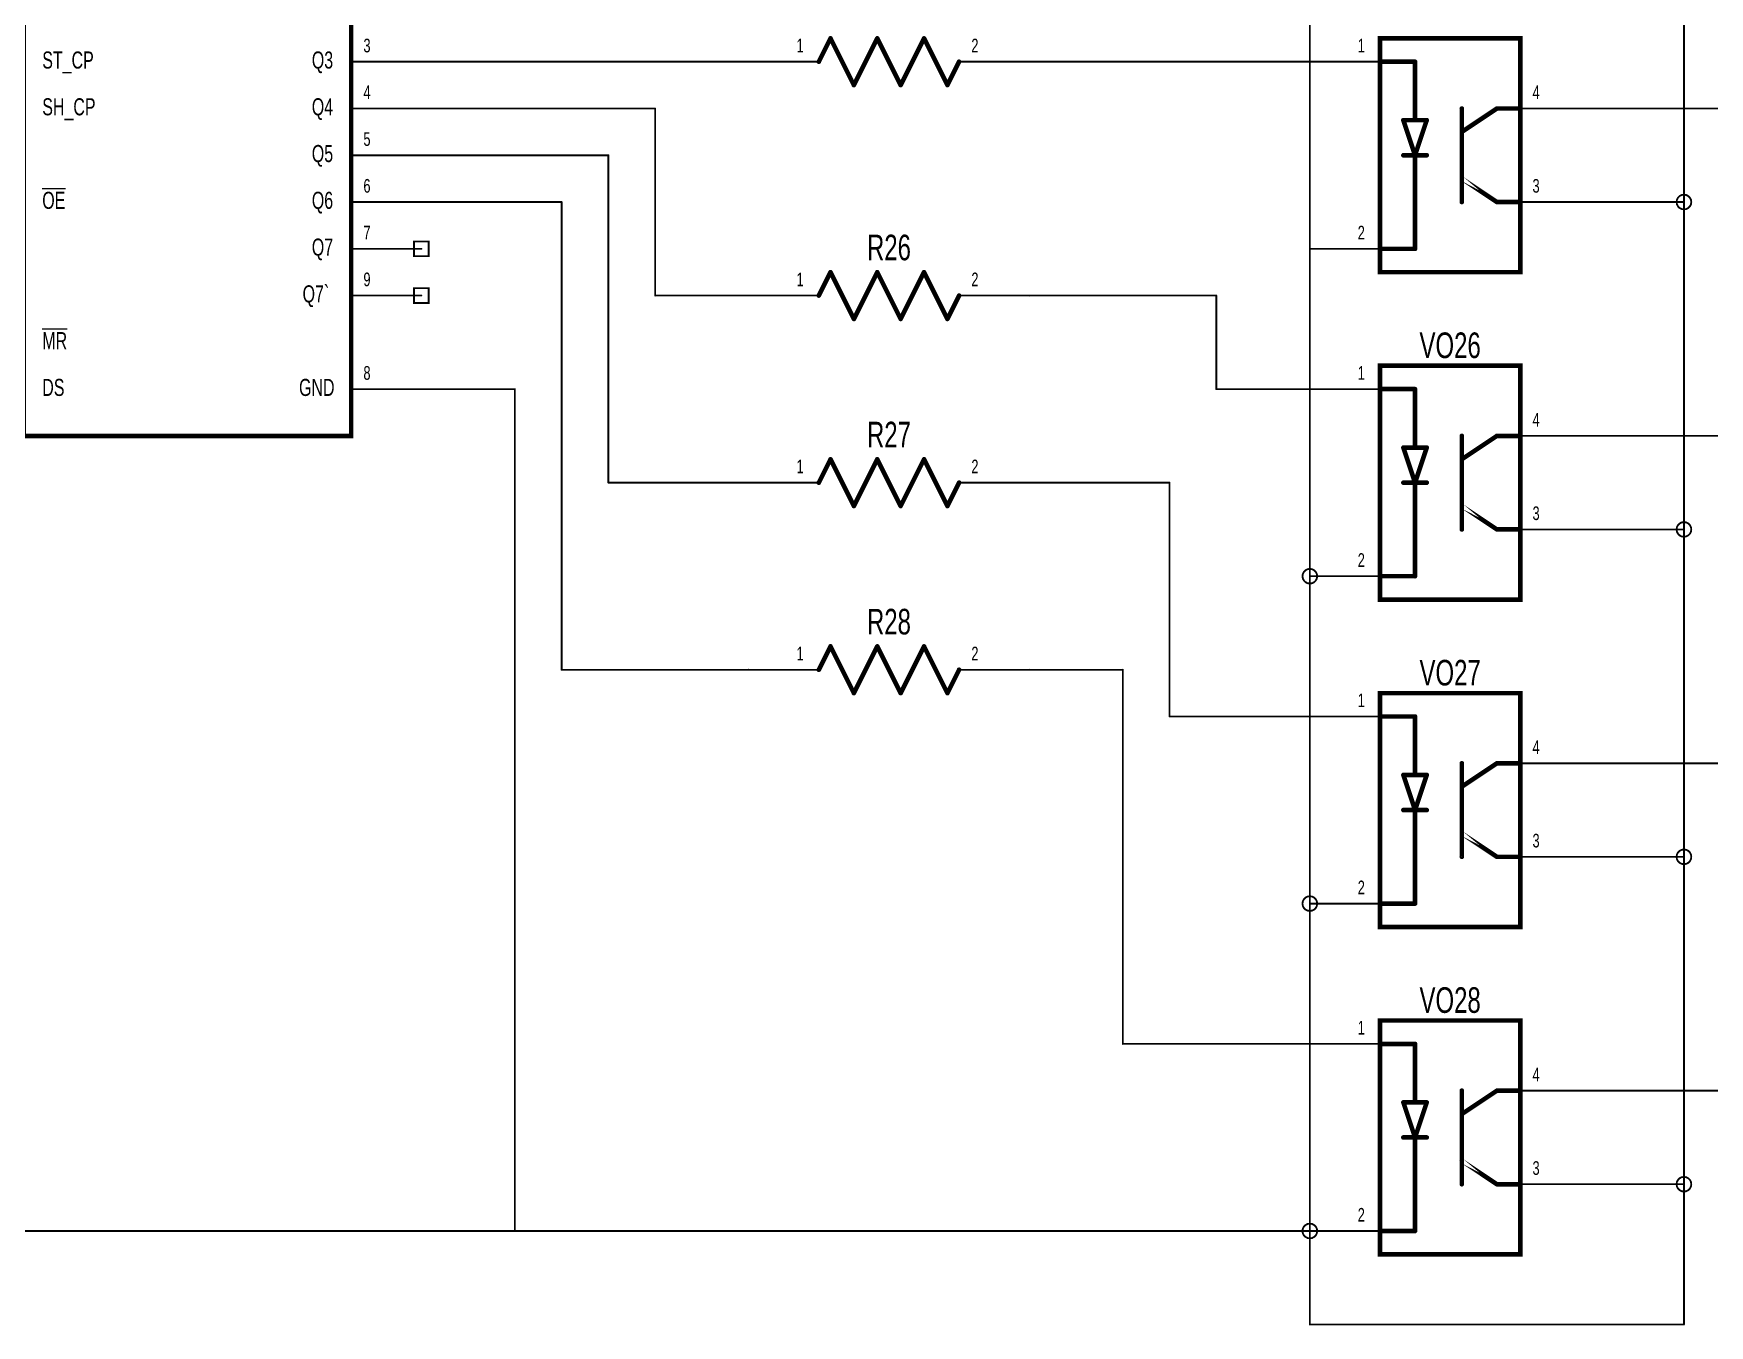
# Model space of a CAD drawing. Extents: x -9.1 to 18.8, y -6.3 to 0.3.
# Drawn here: x 13.371 to 16.955, y -5.102 to -2.34 of the extents above; entities that cross this region are included whole.
import ezdxf
from ezdxf.enums import TextEntityAlignment as Align

# ---------------------------------------------------------------- set-up
doc = ezdxf.new("R2010")
doc.units = 0
for name, color, linetype in [('Element', 253, 'CONTINUOUS'), ('Net', 50, 'CONTINUOUS'), ('Pin', 50, 'CONTINUOUS')]:
    doc.layers.add(name, color=color, linetype=linetype)

msp = doc.modelspace()

# ---------------------------------------------------------------- linework, layer by layer
at = {"layer": 'Element', "linetype": 'CONTINUOUS', "const_width": 0.0098}
for points in [[(13.35, -2), (14.05, -2), (14.05, -3.2), (13.35, -3.2), (13.35, -2)], [(15.05, -2.4), (15.075, -2.35)], [(15.075, -2.35), (15.125, -2.45)], [(15.125, -2.45), (15.175, -2.35)], [(15.175, -2.35), (15.225, -2.45)], [(15.225, -2.45), (15.275, -2.35)], [(15.275, -2.35), (15.325, -2.45)], [(16.25, -2.35), (16.55, -2.35), (16.55, -2.85), (16.25, -2.85), (16.25, -2.35)], [(15.325, -2.45), (15.35, -2.4)], [(16.25, -2.4), (16.325, -2.4)], [(16.325, -2.4), (16.325, -2.525)], [(16.425, -2.5), (16.425, -2.7)], [(16.425, -2.55), (16.5, -2.5)], [(16.5, -2.5), (16.55, -2.5)], [(16.35, -2.525), (16.3, -2.525)], [(16.3, -2.525), (16.325, -2.6)], [(16.325, -2.6), (16.35, -2.525)], [(16.3, -2.6), (16.35, -2.6)], [(16.325, -2.6), (16.325, -2.8)], [(16.425, -2.65), (16.5, -2.7), (16.425, -2.65)], [(16.5, -2.7), (16.55, -2.7)], [(16.325, -2.8), (16.25, -2.8)], [(15.05, -2.9), (15.075, -2.85)], [(15.075, -2.85), (15.125, -2.95)], [(15.125, -2.95), (15.175, -2.85)], [(15.175, -2.85), (15.225, -2.95)], [(15.225, -2.95), (15.275, -2.85)], [(15.275, -2.85), (15.325, -2.95)], [(15.325, -2.95), (15.35, -2.9)], [(16.25, -3.05), (16.55, -3.05), (16.55, -3.55), (16.25, -3.55), (16.25, -3.05)], [(16.25, -3.1), (16.325, -3.1)], [(16.325, -3.1), (16.325, -3.225)], [(16.35, -3.225), (16.3, -3.225)], [(16.3, -3.225), (16.325, -3.3)], [(16.325, -3.3), (16.35, -3.225)], [(16.425, -3.2), (16.425, -3.4)], [(16.425, -3.25), (16.5, -3.2)], [(16.5, -3.2), (16.55, -3.2)], [(15.05, -3.3), (15.075, -3.25)], [(15.075, -3.25), (15.125, -3.35)], [(15.125, -3.35), (15.175, -3.25)], [(15.175, -3.25), (15.225, -3.35)], [(15.225, -3.35), (15.275, -3.25)], [(15.275, -3.25), (15.325, -3.35)], [(15.325, -3.35), (15.35, -3.3)], [(16.3, -3.3), (16.35, -3.3)], [(16.325, -3.3), (16.325, -3.5)], [(16.425, -3.35), (16.5, -3.4), (16.425, -3.35)], [(16.5, -3.4), (16.55, -3.4)], [(16.325, -3.5), (16.25, -3.5)], [(15.05, -3.7), (15.075, -3.65)], [(15.075, -3.65), (15.125, -3.75)], [(15.125, -3.75), (15.175, -3.65)], [(15.175, -3.65), (15.225, -3.75)], [(15.225, -3.75), (15.275, -3.65)], [(15.275, -3.65), (15.325, -3.75)], [(15.325, -3.75), (15.35, -3.7)], [(16.25, -3.75), (16.55, -3.75), (16.55, -4.25), (16.25, -4.25), (16.25, -3.75)], [(16.25, -3.8), (16.325, -3.8)], [(16.325, -3.8), (16.325, -3.925)], [(16.425, -3.9), (16.425, -4.1)], [(16.425, -3.95), (16.5, -3.9)], [(16.5, -3.9), (16.55, -3.9)], [(16.35, -3.925), (16.3, -3.925)], [(16.3, -3.925), (16.325, -4)], [(16.325, -4), (16.35, -3.925)], [(16.3, -4), (16.35, -4)], [(16.325, -4), (16.325, -4.2)], [(16.425, -4.05), (16.5, -4.1), (16.425, -4.05)], [(16.5, -4.1), (16.55, -4.1)], [(16.325, -4.2), (16.25, -4.2)], [(16.25, -4.45), (16.55, -4.45), (16.55, -4.95), (16.25, -4.95), (16.25, -4.45)], [(16.25, -4.5), (16.325, -4.5)], [(16.325, -4.5), (16.325, -4.625)], [(16.35, -4.625), (16.3, -4.625)], [(16.3, -4.625), (16.325, -4.7)], [(16.325, -4.7), (16.35, -4.625)], [(16.425, -4.6), (16.425, -4.8)], [(16.425, -4.65), (16.5, -4.6)], [(16.5, -4.6), (16.55, -4.6)], [(16.3, -4.7), (16.35, -4.7)], [(16.325, -4.7), (16.325, -4.9)], [(16.425, -4.75), (16.5, -4.8), (16.425, -4.75)], [(16.5, -4.8), (16.55, -4.8)], [(16.325, -4.9), (16.25, -4.9)]]:
    msp.add_lwpolyline(points, dxfattribs=at)
at = {"layer": 'Element', "linetype": 'CONTINUOUS', "const_width": 0.0049}
for points in [[(15.0725, -2.35, 1), (15.0775, -2.35, 1), (15.0725, -2.35, 1)], [(15.0725, -2.35, 1), (15.0775, -2.35, 1), (15.0725, -2.35, 1)], [(15.1725, -2.35, 1), (15.1775, -2.35, 1), (15.1725, -2.35, 1)], [(15.1725, -2.35, 1), (15.1775, -2.35, 1), (15.1725, -2.35, 1)], [(15.2725, -2.35, 1), (15.2775, -2.35, 1), (15.2725, -2.35, 1)], [(15.2725, -2.35, 1), (15.2775, -2.35, 1), (15.2725, -2.35, 1)], [(15.0475, -2.4, 1), (15.0525, -2.4, 1), (15.0475, -2.4, 1)], [(15.3475, -2.4, 1), (15.3525, -2.4, 1), (15.3475, -2.4, 1)], [(16.2475, -2.4, 1), (16.2525, -2.4, 1), (16.2475, -2.4, 1)], [(16.3225, -2.4, 1), (16.3275, -2.4, 1), (16.3225, -2.4, 1)], [(16.3225, -2.4, 1), (16.3275, -2.4, 1), (16.3225, -2.4, 1)], [(15.1225, -2.45, 1), (15.1275, -2.45, 1), (15.1225, -2.45, 1)], [(15.1225, -2.45, 1), (15.1275, -2.45, 1), (15.1225, -2.45, 1)], [(15.2225, -2.45, 1), (15.2275, -2.45, 1), (15.2225, -2.45, 1)], [(15.2225, -2.45, 1), (15.2275, -2.45, 1), (15.2225, -2.45, 1)], [(15.3225, -2.45, 1), (15.3275, -2.45, 1), (15.3225, -2.45, 1)], [(15.3225, -2.45, 1), (15.3275, -2.45, 1), (15.3225, -2.45, 1)], [(16.4225, -2.5, 1), (16.4275, -2.5, 1), (16.4225, -2.5, 1)], [(16.4975, -2.5, 1), (16.5025, -2.5, 1), (16.4975, -2.5, 1)], [(16.4975, -2.5, 1), (16.5025, -2.5, 1), (16.4975, -2.5, 1)], [(16.5475, -2.5, 1), (16.5525, -2.5, 1), (16.5475, -2.5, 1)], [(16.2975, -2.525, 1), (16.3025, -2.525, 1), (16.2975, -2.525, 1)], [(16.2975, -2.525, 1), (16.3025, -2.525, 1), (16.2975, -2.525, 1)], [(16.3225, -2.525, 1), (16.3275, -2.525, 1), (16.3225, -2.525, 1)], [(16.3475, -2.525, 1), (16.3525, -2.525, 1), (16.3475, -2.525, 1)], [(16.3475, -2.525, 1), (16.3525, -2.525, 1), (16.3475, -2.525, 1)], [(16.4225, -2.55, 1), (16.4275, -2.55, 1), (16.4225, -2.55, 1)], [(16.2975, -2.6, 1), (16.3025, -2.6, 1), (16.2975, -2.6, 1)], [(16.3225, -2.6, 1), (16.3275, -2.6, 1), (16.3225, -2.6, 1)], [(16.3225, -2.6, 1), (16.3275, -2.6, 1), (16.3225, -2.6, 1)], [(16.3225, -2.6, 1), (16.3275, -2.6, 1), (16.3225, -2.6, 1)], [(16.3475, -2.6, 1), (16.3525, -2.6, 1), (16.3475, -2.6, 1)], [(16.4225, -2.65, 1), (16.4275, -2.65, 1), (16.4225, -2.65, 1)], [(16.4225, -2.7, 1), (16.4275, -2.7, 1), (16.4225, -2.7, 1)], [(16.4975, -2.7, 1), (16.5025, -2.7, 1), (16.4975, -2.7, 1)], [(16.5475, -2.7, 1), (16.5525, -2.7, 1), (16.5475, -2.7, 1)], [(16.2475, -2.8, 1), (16.2525, -2.8, 1), (16.2475, -2.8, 1)], [(16.3225, -2.8, 1), (16.3275, -2.8, 1), (16.3225, -2.8, 1)], [(16.3225, -2.8, 1), (16.3275, -2.8, 1), (16.3225, -2.8, 1)], [(15.0725, -2.85, 1), (15.0775, -2.85, 1), (15.0725, -2.85, 1)], [(15.0725, -2.85, 1), (15.0775, -2.85, 1), (15.0725, -2.85, 1)], [(15.1725, -2.85, 1), (15.1775, -2.85, 1), (15.1725, -2.85, 1)], [(15.1725, -2.85, 1), (15.1775, -2.85, 1), (15.1725, -2.85, 1)], [(15.2725, -2.85, 1), (15.2775, -2.85, 1), (15.2725, -2.85, 1)], [(15.2725, -2.85, 1), (15.2775, -2.85, 1), (15.2725, -2.85, 1)], [(15.0475, -2.9, 1), (15.0525, -2.9, 1), (15.0475, -2.9, 1)], [(15.3475, -2.9, 1), (15.3525, -2.9, 1), (15.3475, -2.9, 1)], [(15.1225, -2.95, 1), (15.1275, -2.95, 1), (15.1225, -2.95, 1)], [(15.1225, -2.95, 1), (15.1275, -2.95, 1), (15.1225, -2.95, 1)], [(15.2225, -2.95, 1), (15.2275, -2.95, 1), (15.2225, -2.95, 1)], [(15.2225, -2.95, 1), (15.2275, -2.95, 1), (15.2225, -2.95, 1)], [(15.3225, -2.95, 1), (15.3275, -2.95, 1), (15.3225, -2.95, 1)], [(15.3225, -2.95, 1), (15.3275, -2.95, 1), (15.3225, -2.95, 1)], [(16.2475, -3.1, 1), (16.2525, -3.1, 1), (16.2475, -3.1, 1)], [(16.3225, -3.1, 1), (16.3275, -3.1, 1), (16.3225, -3.1, 1)], [(16.3225, -3.1, 1), (16.3275, -3.1, 1), (16.3225, -3.1, 1)], [(16.2975, -3.225, 1), (16.3025, -3.225, 1), (16.2975, -3.225, 1)], [(16.2975, -3.225, 1), (16.3025, -3.225, 1), (16.2975, -3.225, 1)], [(16.3225, -3.225, 1), (16.3275, -3.225, 1), (16.3225, -3.225, 1)], [(16.3475, -3.225, 1), (16.3525, -3.225, 1), (16.3475, -3.225, 1)], [(16.3475, -3.225, 1), (16.3525, -3.225, 1), (16.3475, -3.225, 1)], [(16.4225, -3.2, 1), (16.4275, -3.2, 1), (16.4225, -3.2, 1)], [(16.4975, -3.2, 1), (16.5025, -3.2, 1), (16.4975, -3.2, 1)], [(16.4975, -3.2, 1), (16.5025, -3.2, 1), (16.4975, -3.2, 1)], [(16.5475, -3.2, 1), (16.5525, -3.2, 1), (16.5475, -3.2, 1)], [(15.0725, -3.25, 1), (15.0775, -3.25, 1), (15.0725, -3.25, 1)], [(15.0725, -3.25, 1), (15.0775, -3.25, 1), (15.0725, -3.25, 1)], [(15.1725, -3.25, 1), (15.1775, -3.25, 1), (15.1725, -3.25, 1)], [(15.1725, -3.25, 1), (15.1775, -3.25, 1), (15.1725, -3.25, 1)], [(15.2725, -3.25, 1), (15.2775, -3.25, 1), (15.2725, -3.25, 1)], [(15.2725, -3.25, 1), (15.2775, -3.25, 1), (15.2725, -3.25, 1)], [(16.4225, -3.25, 1), (16.4275, -3.25, 1), (16.4225, -3.25, 1)], [(15.0475, -3.3, 1), (15.0525, -3.3, 1), (15.0475, -3.3, 1)], [(15.3475, -3.3, 1), (15.3525, -3.3, 1), (15.3475, -3.3, 1)], [(16.2975, -3.3, 1), (16.3025, -3.3, 1), (16.2975, -3.3, 1)], [(16.3225, -3.3, 1), (16.3275, -3.3, 1), (16.3225, -3.3, 1)], [(16.3225, -3.3, 1), (16.3275, -3.3, 1), (16.3225, -3.3, 1)], [(16.3225, -3.3, 1), (16.3275, -3.3, 1), (16.3225, -3.3, 1)], [(16.3475, -3.3, 1), (16.3525, -3.3, 1), (16.3475, -3.3, 1)], [(15.1225, -3.35, 1), (15.1275, -3.35, 1), (15.1225, -3.35, 1)], [(15.1225, -3.35, 1), (15.1275, -3.35, 1), (15.1225, -3.35, 1)], [(15.2225, -3.35, 1), (15.2275, -3.35, 1), (15.2225, -3.35, 1)], [(15.2225, -3.35, 1), (15.2275, -3.35, 1), (15.2225, -3.35, 1)], [(15.3225, -3.35, 1), (15.3275, -3.35, 1), (15.3225, -3.35, 1)], [(15.3225, -3.35, 1), (15.3275, -3.35, 1), (15.3225, -3.35, 1)], [(16.4225, -3.35, 1), (16.4275, -3.35, 1), (16.4225, -3.35, 1)], [(16.4225, -3.4, 1), (16.4275, -3.4, 1), (16.4225, -3.4, 1)], [(16.4975, -3.4, 1), (16.5025, -3.4, 1), (16.4975, -3.4, 1)], [(16.5475, -3.4, 1), (16.5525, -3.4, 1), (16.5475, -3.4, 1)], [(16.2475, -3.5, 1), (16.2525, -3.5, 1), (16.2475, -3.5, 1)], [(16.3225, -3.5, 1), (16.3275, -3.5, 1), (16.3225, -3.5, 1)], [(16.3225, -3.5, 1), (16.3275, -3.5, 1), (16.3225, -3.5, 1)], [(15.0725, -3.65, 1), (15.0775, -3.65, 1), (15.0725, -3.65, 1)], [(15.0725, -3.65, 1), (15.0775, -3.65, 1), (15.0725, -3.65, 1)], [(15.1725, -3.65, 1), (15.1775, -3.65, 1), (15.1725, -3.65, 1)], [(15.1725, -3.65, 1), (15.1775, -3.65, 1), (15.1725, -3.65, 1)], [(15.2725, -3.65, 1), (15.2775, -3.65, 1), (15.2725, -3.65, 1)], [(15.2725, -3.65, 1), (15.2775, -3.65, 1), (15.2725, -3.65, 1)], [(15.0475, -3.7, 1), (15.0525, -3.7, 1), (15.0475, -3.7, 1)], [(15.3475, -3.7, 1), (15.3525, -3.7, 1), (15.3475, -3.7, 1)], [(15.1225, -3.75, 1), (15.1275, -3.75, 1), (15.1225, -3.75, 1)], [(15.1225, -3.75, 1), (15.1275, -3.75, 1), (15.1225, -3.75, 1)], [(15.2225, -3.75, 1), (15.2275, -3.75, 1), (15.2225, -3.75, 1)], [(15.2225, -3.75, 1), (15.2275, -3.75, 1), (15.2225, -3.75, 1)], [(15.3225, -3.75, 1), (15.3275, -3.75, 1), (15.3225, -3.75, 1)], [(15.3225, -3.75, 1), (15.3275, -3.75, 1), (15.3225, -3.75, 1)], [(16.2475, -3.8, 1), (16.2525, -3.8, 1), (16.2475, -3.8, 1)], [(16.3225, -3.8, 1), (16.3275, -3.8, 1), (16.3225, -3.8, 1)], [(16.3225, -3.8, 1), (16.3275, -3.8, 1), (16.3225, -3.8, 1)], [(16.4225, -3.9, 1), (16.4275, -3.9, 1), (16.4225, -3.9, 1)], [(16.4975, -3.9, 1), (16.5025, -3.9, 1), (16.4975, -3.9, 1)], [(16.4975, -3.9, 1), (16.5025, -3.9, 1), (16.4975, -3.9, 1)], [(16.5475, -3.9, 1), (16.5525, -3.9, 1), (16.5475, -3.9, 1)], [(16.2975, -3.925, 1), (16.3025, -3.925, 1), (16.2975, -3.925, 1)], [(16.2975, -3.925, 1), (16.3025, -3.925, 1), (16.2975, -3.925, 1)], [(16.3225, -3.925, 1), (16.3275, -3.925, 1), (16.3225, -3.925, 1)], [(16.3475, -3.925, 1), (16.3525, -3.925, 1), (16.3475, -3.925, 1)], [(16.3475, -3.925, 1), (16.3525, -3.925, 1), (16.3475, -3.925, 1)], [(16.4225, -3.95, 1), (16.4275, -3.95, 1), (16.4225, -3.95, 1)], [(16.2975, -4, 1), (16.3025, -4, 1), (16.2975, -4, 1)], [(16.3225, -4, 1), (16.3275, -4, 1), (16.3225, -4, 1)], [(16.3225, -4, 1), (16.3275, -4, 1), (16.3225, -4, 1)], [(16.3225, -4, 1), (16.3275, -4, 1), (16.3225, -4, 1)], [(16.3475, -4, 1), (16.3525, -4, 1), (16.3475, -4, 1)], [(16.4225, -4.05, 1), (16.4275, -4.05, 1), (16.4225, -4.05, 1)], [(16.4225, -4.1, 1), (16.4275, -4.1, 1), (16.4225, -4.1, 1)], [(16.4975, -4.1, 1), (16.5025, -4.1, 1), (16.4975, -4.1, 1)], [(16.5475, -4.1, 1), (16.5525, -4.1, 1), (16.5475, -4.1, 1)], [(16.2475, -4.2, 1), (16.2525, -4.2, 1), (16.2475, -4.2, 1)], [(16.3225, -4.2, 1), (16.3275, -4.2, 1), (16.3225, -4.2, 1)], [(16.3225, -4.2, 1), (16.3275, -4.2, 1), (16.3225, -4.2, 1)], [(16.2475, -4.5, 1), (16.2525, -4.5, 1), (16.2475, -4.5, 1)], [(16.3225, -4.5, 1), (16.3275, -4.5, 1), (16.3225, -4.5, 1)], [(16.3225, -4.5, 1), (16.3275, -4.5, 1), (16.3225, -4.5, 1)], [(16.2975, -4.625, 1), (16.3025, -4.625, 1), (16.2975, -4.625, 1)], [(16.2975, -4.625, 1), (16.3025, -4.625, 1), (16.2975, -4.625, 1)], [(16.3225, -4.625, 1), (16.3275, -4.625, 1), (16.3225, -4.625, 1)], [(16.3475, -4.625, 1), (16.3525, -4.625, 1), (16.3475, -4.625, 1)], [(16.3475, -4.625, 1), (16.3525, -4.625, 1), (16.3475, -4.625, 1)], [(16.4225, -4.6, 1), (16.4275, -4.6, 1), (16.4225, -4.6, 1)], [(16.4975, -4.6, 1), (16.5025, -4.6, 1), (16.4975, -4.6, 1)], [(16.4975, -4.6, 1), (16.5025, -4.6, 1), (16.4975, -4.6, 1)], [(16.5475, -4.6, 1), (16.5525, -4.6, 1), (16.5475, -4.6, 1)], [(16.4225, -4.65, 1), (16.4275, -4.65, 1), (16.4225, -4.65, 1)], [(16.2975, -4.7, 1), (16.3025, -4.7, 1), (16.2975, -4.7, 1)], [(16.3225, -4.7, 1), (16.3275, -4.7, 1), (16.3225, -4.7, 1)], [(16.3225, -4.7, 1), (16.3275, -4.7, 1), (16.3225, -4.7, 1)], [(16.3225, -4.7, 1), (16.3275, -4.7, 1), (16.3225, -4.7, 1)], [(16.3475, -4.7, 1), (16.3525, -4.7, 1), (16.3475, -4.7, 1)], [(16.4225, -4.75, 1), (16.4275, -4.75, 1), (16.4225, -4.75, 1)], [(16.4225, -4.8, 1), (16.4275, -4.8, 1), (16.4225, -4.8, 1)], [(16.4975, -4.8, 1), (16.5025, -4.8, 1), (16.4975, -4.8, 1)], [(16.5475, -4.8, 1), (16.5525, -4.8, 1), (16.5475, -4.8, 1)], [(16.2475, -4.9, 1), (16.2525, -4.9, 1), (16.2475, -4.9, 1)], [(16.3225, -4.9, 1), (16.3275, -4.9, 1), (16.3225, -4.9, 1)], [(16.3225, -4.9, 1), (16.3275, -4.9, 1), (16.3225, -4.9, 1)]]:
    msp.add_lwpolyline(points, format="xyb", dxfattribs=at)
at = {"layer": 'Net', "linetype": 'CONTINUOUS', "const_width": 0.0039}
for points in [[(16.9, -2.7), (16.9, -2)], [(16.1, -2.1), (16.1, -2.8)], [(16.1, -2.1), (16.1, -3.5)], [(14.2, -2.4), (14.9, -2.4)], [(15.5, -2.4), (16.1, -2.4)], [(14.2, -2.5), (14.7, -2.5)], [(14.7, -2.5), (14.7, -2.9)], [(16.7, -2.5), (17.3, -2.5)], [(14.2, -2.6), (14.6, -2.6)], [(14.6, -2.6), (14.6, -3.3)], [(16.8843, -2.7), (16.885, -2.7049), (16.8873, -2.7093), (16.8907, -2.7127), (16.8951, -2.715), (16.9, -2.7157), (16.9049, -2.715), (16.9093, -2.7127), (16.9127, -2.7093), (16.915, -2.7049), (16.9157, -2.7), (16.915, -2.6951), (16.9127, -2.6907), (16.9093, -2.6873), (16.9049, -2.685), (16.9, -2.6843), (16.8951, -2.685), (16.8907, -2.6873), (16.8873, -2.6907), (16.885, -2.6951), (16.8843, -2.7)], [(14.2, -2.7), (14.5, -2.7)], [(14.5, -2.7), (14.5, -3.7)], [(16.7, -2.7), (16.9, -2.7)], [(16.9, -3.4), (16.9, -2.7)], [(14.7, -2.9), (14.9, -2.9)], [(15.5, -2.9), (15.9, -2.9)], [(15.9, -2.9), (15.9, -3.1)], [(14.2, -3.1), (14.4, -3.1)], [(14.4, -3.1), (14.4, -4.9)], [(15.9, -3.1), (16.1, -3.1)], [(16.7, -3.2), (17.3, -3.2)], [(14.6, -3.3), (14.9, -3.3)], [(15.5, -3.3), (15.8, -3.3)], [(15.8, -3.3), (15.8, -3.8)], [(16.9, -3.4), (16.7, -3.4)], [(16.8843, -3.4), (16.885, -3.4049), (16.8873, -3.4093), (16.8907, -3.4127), (16.8951, -3.415), (16.9, -3.4157), (16.9049, -3.415), (16.9093, -3.4127), (16.9127, -3.4093), (16.915, -3.4049), (16.9157, -3.4), (16.915, -3.3951), (16.9127, -3.3907), (16.9093, -3.3873), (16.9049, -3.385), (16.9, -3.3843), (16.8951, -3.385), (16.8907, -3.3873), (16.8873, -3.3907), (16.885, -3.3951), (16.8843, -3.4)], [(16.9, -4.1), (16.9, -3.4)], [(16.9, -3.4), (16.9, -3.4)], [(16.0843, -3.5), (16.085, -3.5049), (16.0873, -3.5093), (16.0907, -3.5127), (16.0951, -3.515), (16.1, -3.5157), (16.1049, -3.515), (16.1093, -3.5127), (16.1127, -3.5093), (16.115, -3.5049), (16.1157, -3.5), (16.115, -3.4951), (16.1127, -3.4907), (16.1093, -3.4873), (16.1049, -3.485), (16.1, -3.4843), (16.0951, -3.485), (16.0907, -3.4873), (16.0873, -3.4907), (16.085, -3.4951), (16.0843, -3.5)], [(16.0843, -3.5), (16.085, -3.5049), (16.0873, -3.5093), (16.0907, -3.5127), (16.0951, -3.515), (16.1, -3.5157), (16.1049, -3.515), (16.1093, -3.5127), (16.1127, -3.5093), (16.115, -3.5049), (16.1157, -3.5), (16.115, -3.4951), (16.1127, -3.4907), (16.1093, -3.4873), (16.1049, -3.485), (16.1, -3.4843), (16.0951, -3.485), (16.0907, -3.4873), (16.0873, -3.4907), (16.085, -3.4951), (16.0843, -3.5)], [(16.1, -3.5), (16.1, -3.5)], [(16.1, -3.5), (16.1, -4.2)], [(14.5, -3.7), (14.9, -3.7)], [(15.5, -3.7), (15.7, -3.7)], [(15.7, -3.7), (15.7, -4.5)], [(15.8, -3.8), (16.1, -3.8)], [(16.7, -3.9), (17.5, -3.9)], [(16.8843, -4.1), (16.885, -4.1049), (16.8873, -4.1093), (16.8907, -4.1127), (16.8951, -4.115), (16.9, -4.1157), (16.9049, -4.115), (16.9093, -4.1127), (16.9127, -4.1093), (16.915, -4.1049), (16.9157, -4.1), (16.915, -4.0951), (16.9127, -4.0907), (16.9093, -4.0873), (16.9049, -4.085), (16.9, -4.0843), (16.8951, -4.085), (16.8907, -4.0873), (16.8873, -4.0907), (16.885, -4.0951), (16.8843, -4.1)], [(16.9, -4.1), (16.7, -4.1)], [(16.9, -4.8), (16.9, -4.1)], [(16.9, -4.1), (16.9, -4.1)], [(16.0843, -4.2), (16.085, -4.2049), (16.0873, -4.2093), (16.0907, -4.2127), (16.0951, -4.215), (16.1, -4.2157), (16.1049, -4.215), (16.1093, -4.2127), (16.1127, -4.2093), (16.115, -4.2049), (16.1157, -4.2), (16.115, -4.1951), (16.1127, -4.1907), (16.1093, -4.1873), (16.1049, -4.185), (16.1, -4.1843), (16.0951, -4.185), (16.0907, -4.1873), (16.0873, -4.1907), (16.085, -4.1951), (16.0843, -4.2)], [(16.1, -4.2), (16.1, -4.2)], [(16.1, -4.2), (16.1, -4.9)], [(15.7, -4.5), (16.1, -4.5)], [(16.7, -4.6), (17.7, -4.6)], [(16.7, -4.8), (16.9, -4.8)], [(16.8843, -4.8), (16.885, -4.8049), (16.8873, -4.8093), (16.8907, -4.8127), (16.8951, -4.815), (16.9, -4.8157), (16.9049, -4.815), (16.9093, -4.8127), (16.9127, -4.8093), (16.915, -4.8049), (16.9157, -4.8), (16.915, -4.7951), (16.9127, -4.7907), (16.9093, -4.7873), (16.9049, -4.785), (16.9, -4.7843), (16.8951, -4.785), (16.8907, -4.7873), (16.8873, -4.7907), (16.885, -4.7951), (16.8843, -4.8)], [(16.9, -5.1), (16.9, -4.8)], [(16.1, -4.9), (10.7, -4.9)], [(14.4, -4.9), (16.1, -4.9)], [(16.0843, -4.9), (16.085, -4.9049), (16.0873, -4.9093), (16.0907, -4.9127), (16.0951, -4.915), (16.1, -4.9157), (16.1049, -4.915), (16.1093, -4.9127), (16.1127, -4.9093), (16.115, -4.9049), (16.1157, -4.9), (16.115, -4.8951), (16.1127, -4.8907), (16.1093, -4.8873), (16.1049, -4.885), (16.1, -4.8843), (16.0951, -4.885), (16.0907, -4.8873), (16.0873, -4.8907), (16.085, -4.8951), (16.0843, -4.9)], [(16.0843, -4.9), (16.085, -4.9049), (16.0873, -4.9093), (16.0907, -4.9127), (16.0951, -4.915), (16.1, -4.9157), (16.1049, -4.915), (16.1093, -4.9127), (16.1127, -4.9093), (16.115, -4.9049), (16.1157, -4.9), (16.115, -4.8951), (16.1127, -4.8907), (16.1093, -4.8873), (16.1049, -4.885), (16.1, -4.8843), (16.0951, -4.885), (16.0907, -4.8873), (16.0873, -4.8907), (16.085, -4.8951), (16.0843, -4.9)], [(16.0843, -4.9), (16.085, -4.9049), (16.0873, -4.9093), (16.0907, -4.9127), (16.0951, -4.915), (16.1, -4.9157), (16.1049, -4.915), (16.1093, -4.9127), (16.1127, -4.9093), (16.115, -4.9049), (16.1157, -4.9), (16.115, -4.8951), (16.1127, -4.8907), (16.1093, -4.8873), (16.1049, -4.885), (16.1, -4.8843), (16.0951, -4.885), (16.0907, -4.8873), (16.0873, -4.8907), (16.085, -4.8951), (16.0843, -4.9)], [(16.1, -4.9), (16.1, -4.9)], [(16.1, -4.9), (16.1, -5.1)], [(16.1, -5.1), (16.9, -5.1)]]:
    msp.add_lwpolyline(points, dxfattribs=at)
at = {"layer": 'Net', "linetype": 'CONTINUOUS', "const_width": 0.002}
for points in [[(14.199, -2.4, 1), (14.201, -2.4, 1), (14.199, -2.4, 1)], [(14.899, -2.4, 1), (14.901, -2.4, 1), (14.899, -2.4, 1)], [(15.499, -2.4, 1), (15.501, -2.4, 1), (15.499, -2.4, 1)], [(16.099, -2.4, 1), (16.101, -2.4, 1), (16.099, -2.4, 1)], [(14.199, -2.5, 1), (14.201, -2.5, 1), (14.199, -2.5, 1)], [(14.699, -2.5, 1), (14.701, -2.5, 1), (14.699, -2.5, 1)], [(14.699, -2.5, 1), (14.701, -2.5, 1), (14.699, -2.5, 1)], [(16.699, -2.5, 1), (16.701, -2.5, 1), (16.699, -2.5, 1)], [(14.199, -2.6, 1), (14.201, -2.6, 1), (14.199, -2.6, 1)], [(14.599, -2.6, 1), (14.601, -2.6, 1), (14.599, -2.6, 1)], [(14.599, -2.6, 1), (14.601, -2.6, 1), (14.599, -2.6, 1)], [(14.199, -2.7, 1), (14.201, -2.7, 1), (14.199, -2.7, 1)], [(14.499, -2.7, 1), (14.501, -2.7, 1), (14.499, -2.7, 1)], [(14.499, -2.7, 1), (14.501, -2.7, 1), (14.499, -2.7, 1)], [(16.699, -2.7, 1), (16.701, -2.7, 1), (16.699, -2.7, 1)], [(16.8833, -2.7, 1), (16.8852, -2.7, 1), (16.8833, -2.7, 1)], [(16.899, -2.7, 1), (16.901, -2.7, 1), (16.899, -2.7, 1)], [(16.899, -2.7, 1), (16.901, -2.7, 1), (16.899, -2.7, 1)], [(16.899, -2.7, 1), (16.901, -2.7, 1), (16.899, -2.7, 1)], [(16.099, -2.8, 1), (16.101, -2.8, 1), (16.099, -2.8, 1)], [(14.699, -2.9, 1), (14.701, -2.9, 1), (14.699, -2.9, 1)], [(14.699, -2.9, 1), (14.701, -2.9, 1), (14.699, -2.9, 1)], [(14.899, -2.9, 1), (14.901, -2.9, 1), (14.899, -2.9, 1)], [(15.499, -2.9, 1), (15.501, -2.9, 1), (15.499, -2.9, 1)], [(15.899, -2.9, 1), (15.901, -2.9, 1), (15.899, -2.9, 1)], [(15.899, -2.9, 1), (15.901, -2.9, 1), (15.899, -2.9, 1)], [(14.199, -3.1, 1), (14.201, -3.1, 1), (14.199, -3.1, 1)], [(14.399, -3.1, 1), (14.401, -3.1, 1), (14.399, -3.1, 1)], [(14.399, -3.1, 1), (14.401, -3.1, 1), (14.399, -3.1, 1)], [(15.899, -3.1, 1), (15.901, -3.1, 1), (15.899, -3.1, 1)], [(15.899, -3.1, 1), (15.901, -3.1, 1), (15.899, -3.1, 1)], [(16.099, -3.1, 1), (16.101, -3.1, 1), (16.099, -3.1, 1)], [(16.699, -3.2, 1), (16.701, -3.2, 1), (16.699, -3.2, 1)], [(14.599, -3.3, 1), (14.601, -3.3, 1), (14.599, -3.3, 1)], [(14.599, -3.3, 1), (14.601, -3.3, 1), (14.599, -3.3, 1)], [(14.899, -3.3, 1), (14.901, -3.3, 1), (14.899, -3.3, 1)], [(15.499, -3.3, 1), (15.501, -3.3, 1), (15.499, -3.3, 1)], [(15.799, -3.3, 1), (15.801, -3.3, 1), (15.799, -3.3, 1)], [(15.799, -3.3, 1), (15.801, -3.3, 1), (15.799, -3.3, 1)], [(16.699, -3.4, 1), (16.701, -3.4, 1), (16.699, -3.4, 1)], [(16.8833, -3.4, 1), (16.8852, -3.4, 1), (16.8833, -3.4, 1)], [(16.899, -3.4, 1), (16.901, -3.4, 1), (16.899, -3.4, 1)], [(16.899, -3.4, 1), (16.901, -3.4, 1), (16.899, -3.4, 1)], [(16.899, -3.4, 1), (16.901, -3.4, 1), (16.899, -3.4, 1)], [(16.899, -3.4, 1), (16.901, -3.4, 1), (16.899, -3.4, 1)], [(16.0833, -3.5, 1), (16.0852, -3.5, 1), (16.0833, -3.5, 1)], [(16.0833, -3.5, 1), (16.0852, -3.5, 1), (16.0833, -3.5, 1)], [(16.099, -3.5, 1), (16.101, -3.5, 1), (16.099, -3.5, 1)], [(16.099, -3.5, 1), (16.101, -3.5, 1), (16.099, -3.5, 1)], [(16.099, -3.5, 1), (16.101, -3.5, 1), (16.099, -3.5, 1)], [(14.499, -3.7, 1), (14.501, -3.7, 1), (14.499, -3.7, 1)], [(14.499, -3.7, 1), (14.501, -3.7, 1), (14.499, -3.7, 1)], [(14.899, -3.7, 1), (14.901, -3.7, 1), (14.899, -3.7, 1)], [(15.499, -3.7, 1), (15.501, -3.7, 1), (15.499, -3.7, 1)], [(15.699, -3.7, 1), (15.701, -3.7, 1), (15.699, -3.7, 1)], [(15.699, -3.7, 1), (15.701, -3.7, 1), (15.699, -3.7, 1)], [(15.799, -3.8, 1), (15.801, -3.8, 1), (15.799, -3.8, 1)], [(15.799, -3.8, 1), (15.801, -3.8, 1), (15.799, -3.8, 1)], [(16.099, -3.8, 1), (16.101, -3.8, 1), (16.099, -3.8, 1)], [(16.699, -3.9, 1), (16.701, -3.9, 1), (16.699, -3.9, 1)], [(16.699, -4.1, 1), (16.701, -4.1, 1), (16.699, -4.1, 1)], [(16.8833, -4.1, 1), (16.8852, -4.1, 1), (16.8833, -4.1, 1)], [(16.899, -4.1, 1), (16.901, -4.1, 1), (16.899, -4.1, 1)], [(16.899, -4.1, 1), (16.901, -4.1, 1), (16.899, -4.1, 1)], [(16.899, -4.1, 1), (16.901, -4.1, 1), (16.899, -4.1, 1)], [(16.899, -4.1, 1), (16.901, -4.1, 1), (16.899, -4.1, 1)], [(16.0833, -4.2, 1), (16.0852, -4.2, 1), (16.0833, -4.2, 1)], [(16.099, -4.2, 1), (16.101, -4.2, 1), (16.099, -4.2, 1)], [(16.099, -4.2, 1), (16.101, -4.2, 1), (16.099, -4.2, 1)], [(16.099, -4.2, 1), (16.101, -4.2, 1), (16.099, -4.2, 1)], [(15.699, -4.5, 1), (15.701, -4.5, 1), (15.699, -4.5, 1)], [(15.699, -4.5, 1), (15.701, -4.5, 1), (15.699, -4.5, 1)], [(16.099, -4.5, 1), (16.101, -4.5, 1), (16.099, -4.5, 1)], [(16.699, -4.6, 1), (16.701, -4.6, 1), (16.699, -4.6, 1)], [(16.699, -4.8, 1), (16.701, -4.8, 1), (16.699, -4.8, 1)], [(16.8833, -4.8, 1), (16.8852, -4.8, 1), (16.8833, -4.8, 1)], [(16.899, -4.8, 1), (16.901, -4.8, 1), (16.899, -4.8, 1)], [(16.899, -4.8, 1), (16.901, -4.8, 1), (16.899, -4.8, 1)], [(16.899, -4.8, 1), (16.901, -4.8, 1), (16.899, -4.8, 1)], [(14.399, -4.9, 1), (14.401, -4.9, 1), (14.399, -4.9, 1)], [(14.399, -4.9, 1), (14.401, -4.9, 1), (14.399, -4.9, 1)], [(16.0833, -4.9, 1), (16.0852, -4.9, 1), (16.0833, -4.9, 1)], [(16.0833, -4.9, 1), (16.0852, -4.9, 1), (16.0833, -4.9, 1)], [(16.0833, -4.9, 1), (16.0852, -4.9, 1), (16.0833, -4.9, 1)], [(16.099, -4.9, 1), (16.101, -4.9, 1), (16.099, -4.9, 1)], [(16.099, -4.9, 1), (16.101, -4.9, 1), (16.099, -4.9, 1)], [(16.099, -4.9, 1), (16.101, -4.9, 1), (16.099, -4.9, 1)], [(16.099, -4.9, 1), (16.101, -4.9, 1), (16.099, -4.9, 1)], [(16.099, -4.9, 1), (16.101, -4.9, 1), (16.099, -4.9, 1)], [(16.099, -5.1, 1), (16.101, -5.1, 1), (16.099, -5.1, 1)], [(16.099, -5.1, 1), (16.101, -5.1, 1), (16.099, -5.1, 1)], [(16.899, -5.1, 1), (16.901, -5.1, 1), (16.899, -5.1, 1)], [(16.899, -5.1, 1), (16.901, -5.1, 1), (16.899, -5.1, 1)]]:
    msp.add_lwpolyline(points, format="xyb", dxfattribs=at)
at = {"layer": 'Pin', "linetype": 'CONTINUOUS', "const_width": 0.002}
for points in [[(14.049, -2.4, 1), (14.051, -2.4, 1), (14.049, -2.4, 1)], [(14.199, -2.4, 1), (14.201, -2.4, 1), (14.199, -2.4, 1)], [(14.899, -2.4, 1), (14.901, -2.4, 1), (14.899, -2.4, 1)], [(15.049, -2.4, 1), (15.051, -2.4, 1), (15.049, -2.4, 1)], [(15.349, -2.4, 1), (15.351, -2.4, 1), (15.349, -2.4, 1)], [(15.499, -2.4, 1), (15.501, -2.4, 1), (15.499, -2.4, 1)], [(16.099, -2.4, 1), (16.101, -2.4, 1), (16.099, -2.4, 1)], [(16.249, -2.4, 1), (16.251, -2.4, 1), (16.249, -2.4, 1)], [(14.049, -2.5, 1), (14.051, -2.5, 1), (14.049, -2.5, 1)], [(14.199, -2.5, 1), (14.201, -2.5, 1), (14.199, -2.5, 1)], [(16.549, -2.5, 1), (16.551, -2.5, 1), (16.549, -2.5, 1)], [(16.699, -2.5, 1), (16.701, -2.5, 1), (16.699, -2.5, 1)], [(14.049, -2.6, 1), (14.051, -2.6, 1), (14.049, -2.6, 1)], [(14.199, -2.6, 1), (14.201, -2.6, 1), (14.199, -2.6, 1)], [(14.049, -2.7, 1), (14.051, -2.7, 1), (14.049, -2.7, 1)], [(14.199, -2.7, 1), (14.201, -2.7, 1), (14.199, -2.7, 1)], [(16.549, -2.7, 1), (16.551, -2.7, 1), (16.549, -2.7, 1)], [(16.699, -2.7, 1), (16.701, -2.7, 1), (16.699, -2.7, 1)], [(14.049, -2.8, 1), (14.051, -2.8, 1), (14.049, -2.8, 1)], [(14.199, -2.8, 1), (14.201, -2.8, 1), (14.199, -2.8, 1)], [(16.099, -2.8, 1), (16.101, -2.8, 1), (16.099, -2.8, 1)], [(16.249, -2.8, 1), (16.251, -2.8, 1), (16.249, -2.8, 1)], [(14.049, -2.9, 1), (14.051, -2.9, 1), (14.049, -2.9, 1)], [(14.199, -2.9, 1), (14.201, -2.9, 1), (14.199, -2.9, 1)], [(14.899, -2.9, 1), (14.901, -2.9, 1), (14.899, -2.9, 1)], [(15.049, -2.9, 1), (15.051, -2.9, 1), (15.049, -2.9, 1)], [(15.349, -2.9, 1), (15.351, -2.9, 1), (15.349, -2.9, 1)], [(15.499, -2.9, 1), (15.501, -2.9, 1), (15.499, -2.9, 1)], [(14.049, -3.1, 1), (14.051, -3.1, 1), (14.049, -3.1, 1)], [(14.199, -3.1, 1), (14.201, -3.1, 1), (14.199, -3.1, 1)], [(16.099, -3.1, 1), (16.101, -3.1, 1), (16.099, -3.1, 1)], [(16.249, -3.1, 1), (16.251, -3.1, 1), (16.249, -3.1, 1)], [(16.549, -3.2, 1), (16.551, -3.2, 1), (16.549, -3.2, 1)], [(16.699, -3.2, 1), (16.701, -3.2, 1), (16.699, -3.2, 1)], [(14.899, -3.3, 1), (14.901, -3.3, 1), (14.899, -3.3, 1)], [(15.049, -3.3, 1), (15.051, -3.3, 1), (15.049, -3.3, 1)], [(15.349, -3.3, 1), (15.351, -3.3, 1), (15.349, -3.3, 1)], [(15.499, -3.3, 1), (15.501, -3.3, 1), (15.499, -3.3, 1)], [(16.549, -3.4, 1), (16.551, -3.4, 1), (16.549, -3.4, 1)], [(16.699, -3.4, 1), (16.701, -3.4, 1), (16.699, -3.4, 1)], [(16.099, -3.5, 1), (16.101, -3.5, 1), (16.099, -3.5, 1)], [(16.249, -3.5, 1), (16.251, -3.5, 1), (16.249, -3.5, 1)], [(14.899, -3.7, 1), (14.901, -3.7, 1), (14.899, -3.7, 1)], [(15.049, -3.7, 1), (15.051, -3.7, 1), (15.049, -3.7, 1)], [(15.349, -3.7, 1), (15.351, -3.7, 1), (15.349, -3.7, 1)], [(15.499, -3.7, 1), (15.501, -3.7, 1), (15.499, -3.7, 1)], [(16.099, -3.8, 1), (16.101, -3.8, 1), (16.099, -3.8, 1)], [(16.249, -3.8, 1), (16.251, -3.8, 1), (16.249, -3.8, 1)], [(16.549, -3.9, 1), (16.551, -3.9, 1), (16.549, -3.9, 1)], [(16.699, -3.9, 1), (16.701, -3.9, 1), (16.699, -3.9, 1)], [(16.549, -4.1, 1), (16.551, -4.1, 1), (16.549, -4.1, 1)], [(16.699, -4.1, 1), (16.701, -4.1, 1), (16.699, -4.1, 1)], [(16.099, -4.2, 1), (16.101, -4.2, 1), (16.099, -4.2, 1)], [(16.249, -4.2, 1), (16.251, -4.2, 1), (16.249, -4.2, 1)], [(16.099, -4.5, 1), (16.101, -4.5, 1), (16.099, -4.5, 1)], [(16.249, -4.5, 1), (16.251, -4.5, 1), (16.249, -4.5, 1)], [(16.549, -4.6, 1), (16.551, -4.6, 1), (16.549, -4.6, 1)], [(16.699, -4.6, 1), (16.701, -4.6, 1), (16.699, -4.6, 1)], [(16.549, -4.8, 1), (16.551, -4.8, 1), (16.549, -4.8, 1)], [(16.699, -4.8, 1), (16.701, -4.8, 1), (16.699, -4.8, 1)], [(16.099, -4.9, 1), (16.101, -4.9, 1), (16.099, -4.9, 1)], [(16.249, -4.9, 1), (16.251, -4.9, 1), (16.249, -4.9, 1)]]:
    msp.add_lwpolyline(points, format="xyb", dxfattribs=at)
at = {"layer": 'Pin', "linetype": 'CONTINUOUS', "const_width": 0.0039}
for points in [[(14.05, -2.4), (14.2, -2.4)], [(15.05, -2.4), (14.9, -2.4)], [(15.35, -2.4), (15.5, -2.4)], [(16.25, -2.4), (16.1, -2.4)], [(14.05, -2.5), (14.2, -2.5)], [(16.55, -2.5), (16.7, -2.5)], [(14.05, -2.6), (14.2, -2.6)], [(14.05, -2.7), (14.2, -2.7)], [(16.55, -2.7), (16.7, -2.7)], [(14.1843, -2.7843), (14.2157, -2.7843), (14.2157, -2.8157), (14.1843, -2.8157), (14.1843, -2.7843)], [(14.05, -2.8), (14.2, -2.8)], [(16.25, -2.8), (16.1, -2.8)], [(14.05, -2.9), (14.2, -2.9)], [(14.1843, -2.8843), (14.2157, -2.8843), (14.2157, -2.9157), (14.1843, -2.9157), (14.1843, -2.8843)], [(15.05, -2.9), (14.9, -2.9)], [(15.35, -2.9), (15.5, -2.9)], [(14.05, -3.1), (14.2, -3.1)], [(16.25, -3.1), (16.1, -3.1)], [(16.55, -3.2), (16.7, -3.2)], [(15.05, -3.3), (14.9, -3.3)], [(15.35, -3.3), (15.5, -3.3)], [(16.55, -3.4), (16.7, -3.4)], [(16.25, -3.5), (16.1, -3.5)], [(15.05, -3.7), (14.9, -3.7)], [(15.35, -3.7), (15.5, -3.7)], [(16.25, -3.8), (16.1, -3.8)], [(16.55, -3.9), (16.7, -3.9)], [(16.55, -4.1), (16.7, -4.1)], [(16.25, -4.2), (16.1, -4.2)], [(16.25, -4.5), (16.1, -4.5)], [(16.55, -4.6), (16.7, -4.6)], [(16.55, -4.8), (16.7, -4.8)], [(16.25, -4.9), (16.1, -4.9)]]:
    msp.add_lwpolyline(points, dxfattribs=at)

# ---------------------------------------------------------------- texts
at = {"layer": 'Element', "width": 0.7}
for s, p in [('R26', (15.2, -2.8409)), ('VO26', (16.4, -3.05)), ('R27', (15.2, -3.2409)), ('R28', (15.2, -3.6409)), ('VO27', (16.4, -3.75)), ('VO28', (16.4, -4.45))]:
    msp.add_text(s, height=0.0547, dxfattribs=at).set_placement(p, align=Align.BOTTOM_CENTER)
at = {"layer": 'Pin', "width": 0.7}
for s, height, p in [('3', 0.0292, (14.0762, -2.3508)), ('1', 0.0292, (15.0024, -2.3508)), ('2', 0.0292, (15.3762, -2.3508)), ('1', 0.0292, (16.2024, -2.3508)), ('ST_CP', 0.0365, (13.3894, -2.3781)), ('Q3', 0.0365, (13.9658, -2.3781)), ('4', 0.0292, (14.0762, -2.4508)), ('4', 0.0292, (16.5762, -2.4508)), ('SH_CP', 0.0365, (13.3894, -2.4781)), ('Q4', 0.0365, (13.9658, -2.4781)), ('Q5', 0.0365, (13.9658, -2.5781)), ('5', 0.0292, (14.0762, -2.5508)), ('6', 0.0292, (14.0762, -2.6508)), ('3', 0.0292, (16.5762, -2.6508)), ('%%oOE%%o', 0.0365, (13.3894, -2.6781)), ('Q6', 0.0365, (13.9658, -2.6781)), ('7', 0.0292, (14.0762, -2.7508)), ('2', 0.0292, (16.2024, -2.7508)), ('Q7', 0.0365, (13.9658, -2.7781)), ('9', 0.0292, (14.0762, -2.8508)), ('1', 0.0292, (15.0024, -2.8508)), ('2', 0.0292, (15.3762, -2.8508)), ('Q7`', 0.0365, (13.9461, -2.8781)), ('%%oMR%%o', 0.0365, (13.3894, -2.9781)), ('DS', 0.0365, (13.3894, -3.0781)), ('GND', 0.0365, (13.9385, -3.0781)), ('8', 0.0292, (14.0762, -3.0508)), ('1', 0.0292, (16.2024, -3.0508)), ('4', 0.0292, (16.5762, -3.1508)), ('1', 0.0292, (15.0024, -3.2508)), ('2', 0.0292, (15.3762, -3.2508)), ('3', 0.0292, (16.5762, -3.3508)), ('2', 0.0292, (16.2024, -3.4508)), ('1', 0.0292, (15.0024, -3.6508)), ('2', 0.0292, (15.3762, -3.6508)), ('1', 0.0292, (16.2024, -3.7508)), ('4', 0.0292, (16.5762, -3.8508)), ('3', 0.0292, (16.5762, -4.0508)), ('2', 0.0292, (16.2024, -4.1508)), ('1', 0.0292, (16.2024, -4.4508)), ('4', 0.0292, (16.5762, -4.5508)), ('3', 0.0292, (16.5762, -4.7508)), ('2', 0.0292, (16.2024, -4.8508))]:
    msp.add_text(s, height=height, dxfattribs=at).set_placement(p, align=Align.TOP_LEFT)

doc.saveas('drawing.dxf')
